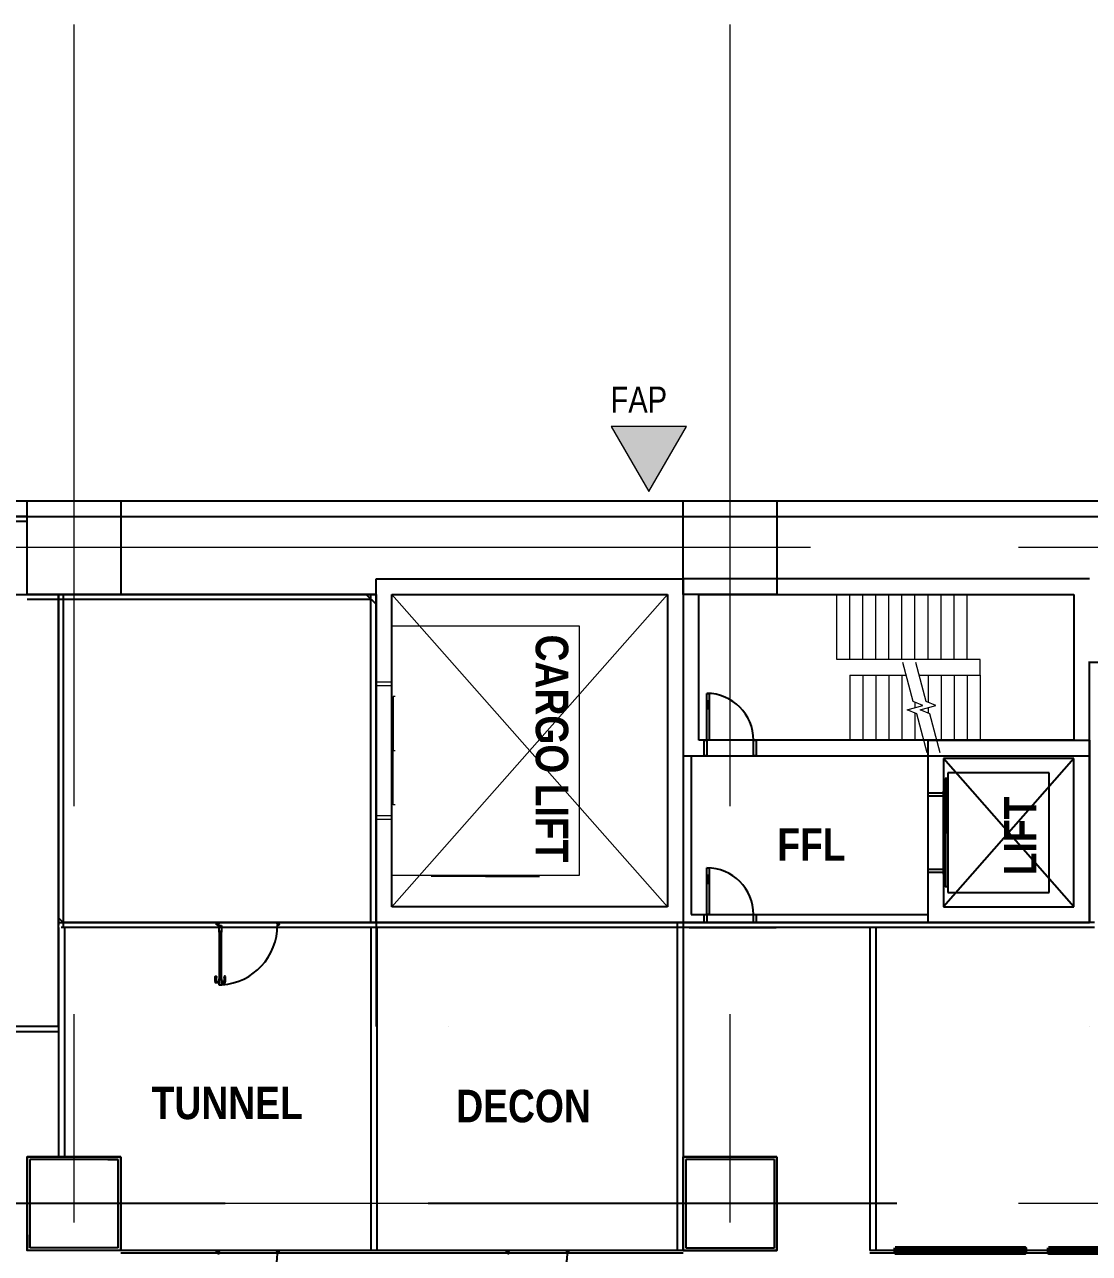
# Model space of a CAD drawing. Extents: x -15449 to 527173, y -170839 to 146543.
# Drawn here: x 249694 to 270144, y -70607 to -47005 of the extents above; entities that cross this region are included whole.
import ezdxf

# ---------------------------------------------------------------- set-up
doc = ezdxf.new("R2010")
doc.units = 0
doc.header["$LTSCALE"] = 8
for name, pattern in [('Dash', [1587.5, 793.75, -793.75]), ('IDA - Grid Line', [3500, 2000, -500, 500, -500]), ('IDA - Hidden 065', [537.5, 375, -162.5]), ('Overhead', [992.1875, 595.3125, -396.875])]:
    doc.linetypes.add(name, pattern=pattern)
doc.layers.get('0').update_dxf_attribs({"color": 1, "linetype": 'CONTINUOUS'})
for name, color, linetype in [('0-T100非抗岩棉库板H10000', 1, 'CONTINUOUS'), ('0-T50单抗岩棉库板H10000', 141, 'CONTINUOUS'), ('0-T50单抗铝蜂巢库板H3000', 161, 'CONTINUOUS'), ('0-T50单抗铝蜂巢库板H5000', 3, 'CONTINUOUS'), ('0-T50双抗铝蜂巢库板H5000', 2, 'CONTINUOUS'), ('000_CTCI_CSA', 7, 'CONTINUOUS'), ('1', 1, 'CONTINUOUS'), ('CTCI', 4, 'CONTINUOUS')]:
    doc.layers.add(name, color=color, linetype=linetype)
for name, color, linetype, lineweight in [('000-EQ LOAD MARKUP', 4, 'CONTINUOUS', 100), ('A-_--------_A', 7, 'CONTINUOUS', 9), ('A-_ANOTGRID_E', 7, 'CONTINUOUS', 9), ('A-_DOOR----_E', 7, 'CONTINUOUS', 9), ('A-_ROOMNAME_A', 7, 'CONTINUOUS', 9), ('A-_STRC----_E', 7, 'CONTINUOUS', 9), ('A-_WALL----_E', 7, 'CONTINUOUS', 9)]:
    doc.layers.add(name, color=color, linetype=linetype, lineweight=lineweight)
doc.styles.add('Arial', font='arial.ttf', dxfattribs={"width": 0.8, "height": 0.25})
doc.styles.add('Arial Narrow_B_1', font='ARIALNB.TTF', dxfattribs={"height": 625})

msp = doc.modelspace()

# ---------------------------------------------------------------- hatches: boundary and pattern name
at = {"layer": 'A-_--------_A', "lineweight": 5}
msp.add_hatch(color=252, dxfattribs=at).paths.add_polyline_path([(260962.1819, -54724.8189), (261683.8697, -55974.8189), (262405.5575, -54724.8189), (262271.4548, -54724.8189)])

# ---------------------------------------------------------------- linework, layer by layer
at = {"color": 252}
for p, q in [((256443.8697, -64249.8189), (256443.8697, -57649.8189)), ((256443.8697, -57649.8189), (262343.8697, -57649.8189)), ((262343.8697, -57649.8188), (262343.8697, -61049.8188)), ((270143.8697, -57649.8188), (262343.8697, -57649.8188)), ((262343.8697, -57649.8189), (262343.8697, -64249.8189)), ((256743.8697, -63949.8189), (256743.8697, -57949.8189)), ((256743.8697, -57949.8189), (262043.8697, -57949.8189)), ((262043.8697, -57949.8189), (262043.8697, -63949.8189)), ((262643.8697, -60749.8188), (262643.8697, -57949.8189)), ((262643.8697, -57949.8189), (269843.8697, -57949.8189)), ((269843.8697, -57949.8189), (269843.8697, -60749.8188)), ((262793.8697, -59849.8188), (262843.8697, -59849.8188)), ((262793.8697, -60749.8188), (262793.8697, -59849.8188)), ((262843.8697, -59849.8188), (262843.8697, -60749.8188)), ((262843.8697, -59999.8188), (262793.8697, -59999.8188)), ((262843.8697, -60024.8188), (262793.8697, -60024.8188)), ((262843.8697, -60124.8188), (262793.8697, -60124.8188)), ((262843.8697, -60149.8188), (262793.8697, -60149.8188)), ((262818.8697, -60024.8188), (262818.8697, -60124.8188)), ((269843.8697, -60749.8188), (262643.8697, -60749.8188)), ((262743.8697, -61049.8188), (262743.8697, -60749.8188)), ((262743.8697, -60749.8188), (262793.8697, -60749.8188)), ((262843.8697, -60749.8188), (262793.8697, -60749.8188)), ((262793.8697, -60749.8188), (262793.8697, -61049.8188)), ((263693.8697, -61049.8188), (263693.8697, -60749.8188)), ((263693.8697, -60749.8188), (263743.8697, -60749.8188)), ((263743.8697, -60749.8188), (263743.8697, -61049.8188)), ((267043.8697, -64249.8188), (267043.8697, -60749.8188)), ((267043.8697, -60749.8188), (270143.8697, -60749.8188)), ((267211.3379, -60749.8188), (268043.8697, -60749.8188)), ((270143.8697, -60749.8188), (270143.8697, -64249.8188)), ((262343.8697, -61049.8188), (270143.8697, -61049.8188)), ((262343.8697, -61049.8188), (262343.8697, -64249.8188)), ((262493.8697, -61049.8188), (262493.8697, -64099.8188)), ((262793.8697, -61049.8188), (262743.8697, -61049.8188)), ((263743.8697, -61049.8188), (263693.8697, -61049.8188)), ((267343.8697, -61099.8188), (267343.8697, -63949.8188)), ((269843.8697, -61099.8188), (267343.8697, -61099.8188)), ((269843.8697, -61099.8188), (267343.8697, -63949.8188)), ((269843.8697, -63949.8188), (267343.8697, -61099.8188)), ((269843.8697, -63949.8188), (269843.8697, -61099.8188)), ((267373.8697, -61484.8188), (267373.8697, -62524.8188)), ((267408.8697, -61484.8188), (267373.8697, -61484.8188)), ((267408.8697, -62524.8188), (267408.8697, -61484.8188)), ((267423.8697, -61374.8188), (267423.8697, -63674.8188)), ((269373.8697, -61374.8188), (267423.8697, -61374.8188)), ((269373.8697, -63674.8188), (269373.8697, -61374.8188)), ((267043.8697, -61824.8188), (267043.8697, -61759.8188)), ((267043.8697, -61759.8188), (267343.8697, -61759.8188)), ((267343.8697, -61824.8188), (267043.8697, -61824.8188)), ((267343.8697, -62524.8188), (267343.8697, -61729.8188)), ((267343.8697, -61729.8188), (267353.8697, -61729.8188)), ((267343.8697, -61759.8188), (267343.8697, -61824.8188)), ((267353.8697, -61729.8188), (267353.8697, -62524.8188)), ((267353.8697, -62524.8188), (267343.8697, -62524.8188)), ((267343.8697, -63319.8188), (267343.8697, -62524.8188)), ((267343.8697, -62524.8188), (267353.8697, -62524.8188)), ((267353.8697, -62524.8188), (267353.8697, -63319.8188)), ((267373.8697, -62524.8188), (267408.8697, -62524.8188)), ((267373.8697, -63564.8188), (267373.8697, -62524.8188)), ((267373.8697, -62524.8188), (267408.8697, -62524.8188)), ((267408.8697, -62524.8188), (267408.8697, -63564.8188)), ((262793.8697, -64099.8188), (262793.8697, -63199.8188)), ((262793.8697, -63199.8188), (262843.8697, -63199.8188)), ((262843.8697, -63199.8188), (262843.8697, -64099.8188)), ((267043.8697, -63289.8188), (267043.8697, -63224.8188)), ((267043.8697, -63224.8188), (267343.8697, -63224.8188)), ((267343.8697, -63224.8188), (267343.8697, -63289.8188)), ((262843.8697, -63349.8188), (262793.8697, -63349.8188)), ((262843.8697, -63374.8188), (262793.8697, -63374.8188)), ((262843.8697, -63474.8188), (262793.8697, -63474.8188)), ((262818.8697, -63374.8188), (262818.8697, -63474.8188)), ((267343.8697, -63289.8188), (267043.8697, -63289.8188)), ((267353.8697, -63319.8188), (267343.8697, -63319.8188)), ((262843.8697, -63499.8188), (262793.8697, -63499.8188)), ((267408.8697, -63564.8188), (267373.8697, -63564.8188)), ((267423.8697, -63674.8188), (269373.8697, -63674.8188)), ((262043.8697, -63949.8189), (256743.8697, -63949.8189)), ((267343.8697, -63949.8188), (269843.8697, -63949.8188)), ((262493.8697, -64099.8188), (267043.8697, -64099.8188)), ((262743.8697, -64099.8188), (262793.8697, -64099.8188)), ((262743.8697, -64249.8188), (262743.8697, -64099.8188)), ((262843.8697, -64099.8188), (262793.8697, -64099.8188)), ((262793.8697, -64099.8188), (262793.8697, -64249.8188)), ((263693.8697, -64099.8188), (263743.8697, -64099.8188)), ((263693.8697, -64249.8188), (263693.8697, -64099.8188)), ((263743.8697, -64099.8188), (263743.8697, -64249.8188)), ((253382.6245, -64298.2661), (253382.6245, -64248.2661)), ((253382.6245, -64291.0487), (253382.6245, -64255.4835)), ((253387.8419, -64250.2661), (253411.8785, -64250.2661)), ((253412.3636, -64296.2661), (253387.8419, -64296.2661)), ((253411.8785, -64250.2661), (253428.381, -64261.1061)), ((253422.068, -64269.0487), (253413.9288, -64269.0487)), ((253413.9288, -64269.0487), (253413.9288, -64294.7009)), ((253413.9288, -64302.5301), (253413.9288, -64277.3997)), ((253413.9288, -64277.3997), (253416.5375, -64277.3997)), ((253416.5375, -64302.5301), (253413.9288, -64302.5301)), ((253416.5375, -64277.3997), (253416.5375, -64302.5301)), ((253428.3288, -64266.0226), (253420.3984, -64266.0226)), ((253420.3984, -64266.0226), (253420.3984, -64268.0052)), ((253420.3984, -64268.0052), (253422.068, -64268.0052)), ((253424.2195, -64312.8208), (253424.2195, -64310.2121)), ((253424.2195, -64310.2121), (253471.176, -64310.2121)), ((253471.176, -64312.8208), (253424.2195, -64312.8208)), ((253426.6593, -64268.0052), (253428.3288, -64268.0052)), ((253429.0593, -64269.0487), (253426.6593, -64269.0487)), ((253428.3288, -64268.0052), (253428.3288, -64266.0226)), ((253429.581, -64263.5705), (253429.581, -64268.527)), ((253432.5673, -64423.9078), (253432.5673, -64307.6034)), ((253432.5673, -64307.6034), (253474.3065, -64307.6034)), ((253474.3065, -64423.9078), (253432.5673, -64423.9078)), ((253433.1934, -64436.0121), (253433.1934, -64423.1773)), ((253433.5065, -64422.8643), (253473.3673, -64422.8643)), ((253434.2369, -64424.4295), (253434.2369, -64426.0991)), ((253434.2369, -64427.7686), (253434.2369, -64435.1773)), ((253453.1238, -64424.1165), (253434.5499, -64424.1165)), ((253434.5499, -64426.4121), (253439.1412, -64426.4121)), ((253439.1412, -64427.4556), (253434.5499, -64427.4556)), ((253435.2804, -64427.4556), (253434.6543, -64427.4556)), ((253434.6543, -64427.4556), (253434.6543, -65342.7947)), ((253435.2804, -65342.7947), (253435.2804, -64427.4556)), ((253439.4543, -64426.7251), (253439.4543, -64427.1425)), ((253453.4369, -64423.8034), (253453.1238, -64424.1165)), ((253453.7499, -64424.1165), (253453.4369, -64423.8034)), ((253472.3238, -64424.1165), (253453.7499, -64424.1165)), ((253467.4195, -64427.1425), (253467.4195, -64426.7251)), ((253467.7325, -64426.4121), (253472.3238, -64426.4121)), ((253472.3238, -64427.4556), (253467.7325, -64427.4556)), ((253471.176, -64310.2121), (253471.176, -64312.8208)), ((253472.2195, -64427.4556), (253471.5934, -64427.4556)), ((253471.5934, -64427.4556), (253471.5934, -65342.7947)), ((253472.2195, -65342.7947), (253472.2195, -64427.4556)), ((253472.6369, -64426.0991), (253472.6369, -64424.4295)), ((253472.6369, -64435.1773), (253472.6369, -64427.7686)), ((253473.6804, -64423.1773), (253473.6804, -64436.0121)), ((253474.3065, -64307.6034), (253474.3065, -64423.9078)), ((254535.668, -64263.5705), (254535.668, -64268.527)), ((254536.1897, -64269.0487), (254538.5897, -64269.0487)), ((254553.3704, -64250.2661), (254536.868, -64261.1061)), ((254536.9201, -64266.0226), (254544.8506, -64266.0226)), ((254536.9201, -64268.0052), (254536.9201, -64266.0226)), ((254538.5897, -64268.0052), (254536.9201, -64268.0052)), ((254544.8506, -64268.0052), (254543.181, -64268.0052)), ((254543.181, -64269.0487), (254551.3201, -64269.0487)), ((254544.8506, -64266.0226), (254544.8506, -64268.0052)), ((254551.3201, -64269.0487), (254551.3201, -64294.7009)), ((254552.8853, -64296.2661), (254577.4071, -64296.2661)), ((254577.4071, -64250.2661), (254553.3704, -64250.2661)), ((254582.6245, -64291.0487), (254582.6245, -64255.4835)), ((262343.8697, -64249.8189), (256443.8697, -64249.8189)), ((262343.8697, -64249.8188), (267043.8697, -64249.8188)), ((262793.8697, -64249.8188), (262743.8697, -64249.8188)), ((263743.8697, -64249.8188), (263693.8697, -64249.8188)), ((270143.8697, -64249.8188), (267043.8697, -64249.8188)), ((253434.0881, -64437.3441), (253433.2533, -64436.1962)), ((253434.4456, -64435.386), (253434.4456, -64435.386)), ((253434.6543, -64435.5947), (253434.6543, -64437.1599)), ((253472.2195, -64437.1599), (253472.2195, -64435.5947)), ((253473.6205, -64436.1962), (253472.7857, -64437.3441)), ((253432.5673, -65451.7338), (253432.5673, -65346.3425)), ((253432.5673, -65346.3425), (253474.3065, -65346.3425)), ((253433.1934, -65347.073), (253433.1934, -65334.2382)), ((253433.2533, -65334.0541), (253434.0881, -65332.9062)), ((253473.3673, -65347.386), (253433.5065, -65347.386)), ((253434.2369, -65335.073), (253434.2369, -65342.4817)), ((253434.2369, -65344.1512), (253434.2369, -65345.8208)), ((253434.5499, -65342.7947), (253439.1412, -65342.7947)), ((253439.1412, -65343.8382), (253434.5499, -65343.8382)), ((253434.5499, -65346.1338), (253453.1238, -65346.1338)), ((253434.6543, -65333.0904), (253434.6543, -65334.6556)), ((253434.6543, -65342.7947), (253435.2804, -65342.7947)), ((253439.4543, -65343.1078), (253439.4543, -65343.5251)), ((253453.1238, -65346.1338), (253453.4369, -65346.4469)), ((253453.4369, -65346.4469), (253453.7499, -65346.1338)), ((253453.7499, -65346.1338), (253472.3238, -65346.1338)), ((253467.4195, -65343.5251), (253467.4195, -65343.1078)), ((253467.7325, -65342.7947), (253472.3238, -65342.7947)), ((253472.3238, -65343.8382), (253467.7325, -65343.8382)), ((253471.5934, -65342.7947), (253472.2195, -65342.7947)), ((253472.2195, -65334.6556), (253472.2195, -65333.0904)), ((253472.6369, -65342.4817), (253472.6369, -65335.073)), ((253472.6369, -65345.8208), (253472.6369, -65344.1512)), ((253472.7857, -65332.9062), (253473.6205, -65334.0541)), ((253473.6804, -65334.2382), (253473.6804, -65347.073)), ((253474.3065, -65346.3425), (253474.3065, -65451.7338)), ((253474.3065, -65372.3221), (253474.3065, -65424.2044)), ((253482.777, -65372.3221), (253474.3065, -65372.3221)), ((253482.777, -65424.2044), (253482.777, -65372.3221)), ((253474.3065, -65451.7338), (253432.5673, -65451.7338)), ((253474.3065, -65424.2044), (253482.777, -65424.2044)), ((253524.6668, -65386.6162), (253482.777, -65386.6162)), ((253482.777, -65409.9103), (253525.13, -65409.9103)), ((253525.13, -65409.9103), (253539.8215, -65409.2778)), ((253382.6245, -70598.2661), (253382.6245, -70548.2661)), ((253382.6245, -70591.0487), (253382.6245, -70555.4835)), ((253387.8419, -70550.2661), (253411.8785, -70550.2661)), ((253411.8785, -70550.2661), (253428.381, -70561.1061)), ((253422.068, -70569.0487), (253413.9288, -70569.0487)), ((253413.9288, -70569.0487), (253413.9288, -70594.7009)), ((253428.3288, -70566.0227), (253420.3984, -70566.0227)), ((253420.3984, -70566.0227), (253420.3984, -70568.0053)), ((253420.3984, -70568.0053), (253422.068, -70568.0053)), ((253426.6593, -70568.0053), (253428.3288, -70568.0053)), ((253429.0593, -70569.0487), (253426.6593, -70569.0487)), ((253428.3288, -70568.0053), (253428.3288, -70566.0227)), ((253429.581, -70563.5705), (253429.581, -70568.527)), ((254535.668, -70563.5705), (254535.668, -70568.527)), ((254536.1897, -70569.0487), (254538.5897, -70569.0487)), ((254553.3704, -70550.2661), (254536.868, -70561.1061)), ((254536.9201, -70566.0227), (254544.8506, -70566.0227)), ((254536.9201, -70568.0053), (254536.9201, -70566.0227)), ((254538.5897, -70568.0053), (254536.9201, -70568.0053)), ((254544.8506, -70568.0053), (254543.181, -70568.0053)), ((254543.181, -70569.0487), (254551.3201, -70569.0487)), ((254544.8506, -70566.0227), (254544.8506, -70568.0053)), ((254551.3201, -70569.0487), (254551.3201, -70594.7009)), ((254577.4071, -70550.2661), (254553.3704, -70550.2661)), ((254582.6245, -70591.0487), (254582.6245, -70555.4835)), ((258948.7475, -70599.7922), (258948.7475, -70549.7922)), ((258948.7475, -70592.5748), (258948.7475, -70557.0096)), ((258953.9649, -70551.7922), (258978.0015, -70551.7922)), ((258978.0015, -70551.7922), (258994.504, -70562.6322)), ((258994.4518, -70567.5487), (258986.5214, -70567.5487)), ((258986.5214, -70567.5487), (258986.5214, -70569.5313)), ((258986.5214, -70569.5313), (258988.191, -70569.5313)), ((258992.7823, -70569.5313), (258994.4518, -70569.5313)), ((258994.4518, -70569.5313), (258994.4518, -70567.5487)), ((258995.704, -70565.0965), (258995.704, -70570.0531)), ((260101.791, -70565.0965), (260101.791, -70570.0531)), ((260119.4934, -70551.7922), (260102.991, -70562.6322)), ((260103.0431, -70567.5487), (260110.9736, -70567.5487)), ((260103.0431, -70569.5313), (260103.0431, -70567.5487)), ((260104.7127, -70569.5313), (260103.0431, -70569.5313)), ((260110.9736, -70569.5313), (260109.304, -70569.5313)), ((260110.9736, -70567.5487), (260110.9736, -70569.5313)), ((260143.5301, -70551.7922), (260119.4934, -70551.7922)), ((260148.7475, -70592.5748), (260148.7475, -70557.0096)), ((253412.3636, -70596.2661), (253387.8419, -70596.2661)), ((253413.9288, -70602.5301), (253413.9288, -70577.3997)), ((253413.9288, -70577.3997), (253416.5375, -70577.3997)), ((253416.5375, -70602.5301), (253413.9288, -70602.5301)), ((253416.5375, -70577.3997), (253416.5375, -70602.5301)), ((254552.8853, -70596.2661), (254577.4071, -70596.2661)), ((258978.4866, -70597.7922), (258953.9649, -70597.7922)), ((258988.191, -70570.5748), (258980.0518, -70570.5748)), ((258980.0518, -70570.5748), (258980.0518, -70596.227)), ((258980.0518, -70604.0562), (258980.0518, -70578.9258)), ((258980.0518, -70578.9258), (258982.6605, -70578.9258)), ((258982.6605, -70604.0562), (258980.0518, -70604.0562)), ((258982.6605, -70578.9258), (258982.6605, -70604.0562)), ((258995.1823, -70570.5748), (258992.7823, -70570.5748)), ((260102.3127, -70570.5748), (260104.7127, -70570.5748)), ((260109.304, -70570.5748), (260117.4431, -70570.5748)), ((260117.4431, -70570.5748), (260117.4431, -70596.227)), ((260119.0083, -70597.7922), (260143.5301, -70597.7922))]:
    msp.add_line(p, q, dxfattribs=at)
at = {"color": 252, "linetype": 'IDA - Hidden 065', "ltscale": 3}
msp.add_line((305143.8697, -69649.8189), (244943.8697, -69649.8189), dxfattribs=at)
at = {"color": 252}
for points in [[(251543.8697, -56149.8189), (251543.8697, -57949.8189), (249743.8697, -57949.8189), (249743.8697, -56149.8189)], [(264143.8697, -56149.8189), (264143.8697, -57949.8189), (262343.8697, -57949.8189), (262343.8697, -56149.8189)], [(253432.5673, -65372.3221), (253432.5673, -65424.2044), (253424.0967, -65424.2044), (253424.0967, -65372.3221)], [(251543.8697, -68749.8189), (251543.8697, -70549.8189), (249743.8697, -70549.8189), (249743.8697, -68749.8189)], [(264143.8697, -68749.8189), (264143.8697, -70549.8189), (262343.8697, -70549.8189), (262343.8697, -68749.8189)]]:
    msp.add_lwpolyline(points, close=True, dxfattribs=at)
for points in [[(254582.6245, -64298.2661), (254582.6245, -64248.2661)], [(254582.6245, -70598.2661), (254582.6245, -70548.2661)], [(260148.7475, -70599.7922), (260148.7475, -70549.7922)]]:
    msp.add_lwpolyline(points, dxfattribs=at)
msp.add_lwpolyline([(253424.0967, -65409.9103), (253381.7438, -65409.9103), (253367.0523, -65409.2778, -0.3274951513), (253358.7018, -65402.0342, -0.0898474918), (253356.3287, -65288.3859, -1.1448812629), (253376.7964, -65293.0124, 0.1370794299), (253376.7178, -65381.0952, 0.3493567738), (253382.207, -65386.6162), (253424.0967, -65386.6162)], format="xyb", dxfattribs=at)
for centre, radius, start, end in [((262793.8697, -60749.8188), 900, 0, 90), ((262793.8697, -60749.8188), 900, 0, 90), ((262793.8697, -64099.8188), 900, 0, 90), ((262793.8697, -64099.8188), 900, 0, 90), ((253433.5065, -64423.1773), 0.313, 90.00001023, 180.00001023), ((253434.5499, -64424.4295), 0.313, 90.00001023, 180.00001023), ((253434.5499, -64426.0991), 0.313, 179.99998977, 269.99998977), ((253434.5499, -64427.7686), 0.313, 90.00001023, 180.00001023), ((253439.1412, -64426.7251), 0.313, 359.99998977, 89.99998977), ((253439.1412, -64427.1425), 0.313, 270.00001023, 0.00001023), ((253467.7325, -64426.7251), 0.313, 90.00001023, 180.00001023), ((253467.7325, -64427.1425), 0.313, 179.99998977, 269.99998977), ((253472.3238, -64424.4295), 0.313, 359.99998977, 89.99998977), ((253472.3238, -64426.0991), 0.313, 270.00001023, 0.00001023), ((253472.3238, -64427.7686), 0.313, 359.99998977, 89.99998977), ((253473.3673, -64423.1773), 0.313, 359.99998977, 89.99998977), ((253398.4938, -64300.1686), 1152.8301, 274.18650818, 0.14693973), ((253433.5065, -64436.0121), 0.313, 180.00000522, 216.0273786), ((253434.3412, -64437.1599), 0.313, 216.02736508, 359.99999169), ((253434.4456, -64435.1773), 0.2087, 180.00002045, 270.00002045), ((253434.4456, -64435.5947), 0.2087, 359.99997443, 89.99997443), ((253472.4282, -64435.5947), 0.2087, 90.00002557, 180.00002557), ((253472.5325, -64437.1599), 0.313, 180.00000831, 323.97263492), ((253472.4282, -64435.1773), 0.2087, 269.99997955, 359.99997955), ((253473.3673, -64436.0121), 0.313, 323.97261092, 359.9999843), ((253433.5065, -65334.2382), 0.313, 143.97262084, 179.99999488), ((253433.5065, -65347.073), 0.313, 179.99998975, 269.99998975), ((253434.3412, -65333.0904), 0.313, 0.00000854, 143.9726354), ((253434.4456, -65335.073), 0.2087, 89.99998463, 179.99998463), ((253434.5499, -65342.4817), 0.313, 180.00001708, 270.00001708), ((253434.5499, -65344.1512), 0.313, 90.00001025, 180.00001025), ((253434.5499, -65345.8208), 0.313, 179.99998975, 269.99998975), ((253434.4456, -65334.6556), 0.2087, 270.00002561, 0.00002561), ((253439.1412, -65343.1078), 0.313, 359.99998975, 89.99998975), ((253439.1412, -65343.5251), 0.313, 269.99998292, 359.99998292), ((253467.7325, -65343.1078), 0.313, 90.00001366, 180.00001366), ((253467.7325, -65343.5251), 0.313, 180.00001366, 270.00001366), ((253472.5325, -65333.0904), 0.313, 36.02736435, 179.99998975), ((253472.4282, -65334.6556), 0.2087, 179.99997951, 269.99997951), ((253472.3238, -65342.4817), 0.313, 269.99998292, 359.99998292), ((253472.3238, -65344.1512), 0.313, 359.99998975, 89.99998975), ((253472.3238, -65345.8208), 0.313, 270.00001025, 0.00001025), ((253472.4282, -65335.073), 0.2087, 0.00001537, 90.00001537), ((253473.3673, -65347.073), 0.313, 270.00001025, 0.00001025), ((253473.3673, -65334.2382), 0.313, 0.00000512, 36.02737916), ((253398.4938, -70600.1687), 1152.8301, 274.18650818, 0.14693973), ((258964.6168, -70601.6947), 1152.8301, 274.18650818, 0.14693973)]:
    msp.add_arc(centre, radius, start, end, dxfattribs=at)
at = {"color": 252, "extrusion": (9.86076e-32, 1.3636e-31, -1)}
for centre, major_axis, ratio, start_param, end_param in [((253387.8419, -64255.4835), (-3.6893, 3.6893), 1, 5.4977871438, 7.0685834706), ((253387.8419, -64291.0487), (3.6893, 3.6893), 1, 2.3561944902, 3.9269908162), ((253412.3636, -64294.7009), (1.1068, 1.1068), 1, 7.0685834706, 8.6393797974), ((253422.068, -64268.527), (-0.3689, 0.3689), 0.9999999999, 0.7853981634, 3.926990817), ((253426.6593, -64268.527), (-0.3689, 0.3689), 0.9999999999, 3.926990817, 7.0685834706), ((253426.4506, -64263.5705), (2.2136, 2.2136), 1, 6.1622825429, 7.0685834715), ((253429.0593, -64268.527), (0.3689, 0.3689), 1, 7.0685834706, 8.6393797971), ((254538.7984, -64263.5705), (-2.2136, 2.2136), 1, -0.7853981643, 0.1209027643), ((254536.1897, -64268.527), (-0.3689, 0.3689), 1, -2.3561944899, -0.7853981634), ((254538.5897, -64268.527), (0.3689, 0.3689), 0.9999999999, -0.7853981634, 2.3561944901), ((254543.181, -64268.527), (0.3689, 0.3689), 0.9999999999, 2.3561944901, 5.4977871437), ((254552.8853, -64294.7009), (-1.1068, 1.1068), 1, -2.3561944902, -0.7853981634), ((254577.4071, -64255.4835), (3.6893, 3.6893), 1, -0.7853981634, 0.7853981634), ((254577.4071, -64291.0487), (-3.6893, 3.6893), 1, 2.356194491, 3.926990817), ((253387.8419, -70555.4835), (-3.6893, 3.6893), 1, 5.4977871438, 7.0685834706), ((253422.068, -70568.527), (-0.3689, 0.3689), 0.9999999999, 0.7853981634, 3.926990817), ((253426.6593, -70568.527), (-0.3689, 0.3689), 0.9999999999, 3.926990817, 7.0685834706), ((253426.4506, -70563.5705), (2.2136, 2.2136), 1, 6.1622825429, 7.0685834715), ((253429.0593, -70568.527), (0.3689, 0.3689), 1, 7.0685834706, 8.6393797971), ((254538.7984, -70563.5705), (-2.2136, 2.2136), 1, -0.7853981643, 0.1209027643), ((254536.1897, -70568.527), (-0.3689, 0.3689), 1, -2.3561944899, -0.7853981634), ((254538.5897, -70568.527), (0.3689, 0.3689), 0.9999999999, -0.7853981634, 2.3561944901), ((254543.181, -70568.527), (0.3689, 0.3689), 0.9999999999, 2.3561944901, 5.4977871437), ((254577.4071, -70555.4835), (3.6893, 3.6893), 1, -0.7853981634, 0.7853981634), ((258953.9649, -70557.0096), (-3.6893, 3.6893), 1, 5.4977871438, 7.0685834706), ((258988.191, -70570.0531), (-0.3689, 0.3689), 0.9999999999, 0.7853981634, 3.926990817), ((258992.7823, -70570.0531), (-0.3689, 0.3689), 0.9999999999, 3.926990817, 7.0685834706), ((258992.5736, -70565.0965), (2.2136, 2.2136), 1, 6.1622825429, 7.0685834715), ((260104.9214, -70565.0965), (-2.2136, 2.2136), 1, -0.7853981643, 0.1209027643), ((260104.7127, -70570.0531), (0.3689, 0.3689), 0.9999999999, -0.7853981634, 2.3561944901), ((260109.304, -70570.0531), (0.3689, 0.3689), 0.9999999999, 2.3561944901, 5.4977871437), ((260143.5301, -70557.0096), (3.6893, 3.6893), 1, -0.7853981634, 0.7853981634), ((253387.8419, -70591.0487), (3.6893, 3.6893), 1, 2.3561944902, 3.9269908162), ((253412.3636, -70594.7009), (1.1068, 1.1068), 1, 7.0685834706, 8.6393797974), ((254552.8853, -70594.7009), (-1.1068, 1.1068), 1, -2.3561944902, -0.7853981634), ((254577.4071, -70591.0487), (-3.6893, 3.6893), 1, 2.356194491, 3.926990817), ((258953.9649, -70592.5748), (3.6893, 3.6893), 1, 2.3561944902, 3.9269908162), ((258978.4866, -70596.227), (1.1068, 1.1068), 1, 7.0685834706, 8.6393797974), ((258995.1823, -70570.0531), (0.3689, 0.3689), 1, 7.0685834706, 8.6393797971), ((260102.3127, -70570.0531), (-0.3689, 0.3689), 1, -2.3561944899, -0.7853981634), ((260119.0083, -70596.227), (-1.1068, 1.1068), 1, -2.3561944902, -0.7853981634), ((260143.5301, -70592.5748), (-3.6893, 3.6893), 1, 2.356194491, 3.926990817)]:
    msp.add_ellipse(centre, major_axis=major_axis, ratio=ratio, start_param=start_param, end_param=end_param, dxfattribs=at)
at = {"color": 252}
for centre, major_axis, ratio, start_param, end_param in [((253418.6245, -64308.1251), (-5.165, -5.165), 1, 5.4977871438, 11.780972451), ((253539.9973, -65289.3103), (7.487, 7.487), 1, 5.5852004124, 8.9965730651), ((253372.4935, -65337.1945), (163.6604, 0.0847), 0.9999999999, -0.2720854875, 0.2728360039), ((253235.6859, -65338.6603), (-318.8476, 0.1612), 0.9999999999, 2.9420067164, 3.3004342739), ((253523.9427, -65380.407), (4.4203, 4.4203), 1, 4.0430748642, 5.387481562), ((253539.0602, -65399.9652), (-6.607, 6.607), 1, 2.4377581493, 3.7037062303), ((253418.6245, -70608.1252), (-5.165, -5.165), 1, 5.4977871438, 11.780972451), ((258984.7475, -70609.6512), (-5.165, -5.165), 1, 5.4977871438, 11.780972451)]:
    msp.add_ellipse(centre, major_axis=major_axis, ratio=ratio, start_param=start_param, end_param=end_param, dxfattribs=at)
at = {"layer": '0-T100非抗岩棉库板H10000', "lineweight": -3}
for p, q in [((249743.8697, -56449.8189), (238943.8697, -56449.8189)), ((249743.8697, -56549.8189), (238943.8697, -56549.8189)), ((249743.8697, -57949.8189), (249743.8697, -56449.8189)), ((256343.8697, -57949.8189), (249743.8697, -57949.8189)), ((256343.8697, -58049.8189), (249743.8697, -58049.8189)), ((250343.8697, -64349.8189), (250343.8697, -57949.8189)), ((250443.8697, -64349.8189), (250443.8697, -57949.8189)), ((256343.8697, -64249.8188), (256343.8697, -57949.8189)), ((256443.8697, -64249.8188), (256443.8697, -57949.8189)), ((270143.8697, -64249.8188), (270143.8697, -59240.4071)), ((270243.8697, -64249.8188), (250393.8697, -64249.8189)), ((270243.8697, -64349.8188), (250393.8697, -64349.8189)), ((250343.8697, -66249.8189), (237543.8697, -66249.8189)), ((250343.8697, -66349.8189), (237543.8697, -66349.8189))]:
    msp.add_line(p, q, dxfattribs=at)
at = {"layer": '0-T50单抗岩棉库板H10000', "lineweight": -3}
for p, q in [((250343.8697, -64349.8189), (250342.9053, -68749.8189)), ((250458.5787, -64349.8441), (250457.6143, -68749.844)), ((256343.8697, -64349.8189), (256343.8697, -70549.8189)), ((256458.5787, -64349.8189), (256458.5787, -70549.8189)), ((262229.1607, -64249.8201), (262229.2281, -70549.8189)), ((262343.8697, -64249.8188), (262343.9372, -70549.8176)), ((265926.9518, -64349.8189), (265926.3359, -70550.0736)), ((266041.6608, -64349.8303), (266041.0449, -70550.085))]:
    msp.add_line(p, q, dxfattribs=at)
at = {"layer": '0-T50单抗铝蜂巢库板H3000'}
msp.add_line((251293.8697, -68799.8189), (251493.8697, -68799.8189), dxfattribs=at)
at = {"layer": '0-T50单抗铝蜂巢库板H5000'}
for p, q in [((249743.8697, -68749.8189), (249743.8697, -70549.8189)), ((251543.8697, -68749.8189), (249743.8697, -68749.8189)), ((251493.8697, -68799.8189), (249793.8697, -68799.8189)), ((249793.8697, -68799.8189), (249793.8697, -70499.8189)), ((251493.8697, -70499.8189), (251493.8697, -68799.8189)), ((251543.8697, -70549.8189), (251543.8697, -68749.8189)), ((249743.8697, -70549.8189), (249743.8697, -70249.8189)), ((249793.8697, -70499.8189), (249793.8697, -70249.8189)), ((251543.8697, -70249.8189), (251543.8697, -70549.8189)), ((251543.8697, -70549.8189), (249743.8697, -70549.8189)), ((251493.8697, -70499.8189), (249793.8697, -70499.8189))]:
    msp.add_line(p, q, dxfattribs=at)
at = {"layer": '0-T50单抗铝蜂巢库板H5000', "lineweight": -3}
for p, q in [((264143.8697, -68749.8189), (262343.8697, -68749.8189)), ((262343.8697, -68749.8189), (262343.8697, -70549.8189)), ((264093.8697, -68799.8189), (262393.8697, -68799.8189)), ((262393.8697, -68799.8189), (262393.8697, -70499.8189)), ((264093.8697, -70499.8189), (264093.8697, -68799.8189)), ((264143.8697, -70549.8189), (264143.8697, -68749.8189)), ((262343.8697, -70549.8189), (264143.8697, -70549.8189)), ((262393.8697, -70499.8189), (264093.8697, -70499.8189))]:
    msp.add_line(p, q, dxfattribs=at)
at = {"layer": '0-T50双抗铝蜂巢库板H5000', "lineweight": -3}
for p, q in [((262343.8697, -70549.8189), (251543.8697, -70549.8189)), ((305210.7377, -70555.6878), (265926.3359, -70549.9959)), ((262343.8697, -70599.8189), (251543.8697, -70599.8189)), ((305210.7305, -70605.6878), (265926.3287, -70599.9959))]:
    msp.add_line(p, q, dxfattribs=at)
at = {"layer": '000-EQ LOAD MARKUP', "color": 6, "lineweight": 50, "ltscale": 100}
for points in [[(266415.0899, -70499.9959), (268915.0899, -70499.9959), (268915.0899, -70599.9959), (266415.0899, -70599.9959)], [(269357.0449, -70499.9069), (271857.0449, -70499.9069), (271857.0449, -70599.9069), (269357.0449, -70599.9069)]]:
    msp.add_lwpolyline(points, close=True, dxfattribs=at)
at = {"layer": '000_CTCI_CSA', "color": 252, "linetype": 'Continuous'}
for p, q in [((256256.614, -57949.8189), (256443.8697, -58137.0746)), ((250343.8697, -64160.4204), (250433.2683, -64249.8189))]:
    msp.add_line(p, q, dxfattribs=at)
at = {"layer": '000_CTCI_CSA', "color": 252}
for p, q in [((250343.8697, -64249.8189), (256443.8697, -64249.8189)), ((250343.8697, -66249.8189), (250343.8697, -64249.8189)), ((256443.8697, -64249.8189), (256443.8697, -66249.8189))]:
    msp.add_line(p, q, dxfattribs=at)
for points in [[(313343.8697, -56149.8189), (313343.8697, -133549.8189), (237143.8697, -133549.8189), (237143.8697, -56149.8189)], [(313043.8697, -56449.8189), (313043.8697, -133249.8189), (237443.8697, -133249.8189), (237443.8697, -56449.8189)]]:
    msp.add_lwpolyline(points, close=True, dxfattribs=at)
at = {"layer": '1'}
for p, q in [((262458.5787, -64349.8189), (264127, -64349.8189)), ((270143.8697, -66249.8189), (270143.8697, -66249.8189))]:
    msp.add_line(p, q, dxfattribs=at)
at = {"layer": 'A-_--------_A', "color": 252}
for p, q in [((262405.5575, -54724.8189), (260962.1819, -54724.8189)), ((260962.1819, -54724.8189), (261683.8697, -55974.8189)), ((262405.5575, -54724.8189), (260962.1819, -54724.8189)), ((260962.1819, -54724.8189), (261683.8697, -55974.8189)), ((261683.8697, -55974.8189), (262405.5575, -54724.8189)), ((261683.8697, -55974.8189), (262405.5575, -54724.8189))]:
    msp.add_line(p, q, dxfattribs=at)
at = {"layer": 'A-_ANOTGRID_E', "color": 8, "linetype": 'IDA - Grid Line', "true_color": 0x808080}
for p, q in [((250643.8697, -146013.8599), (250643.8697, -47004.7177)), ((263243.8697, -146013.8599), (263243.8697, -47004.7177)), ((320784.4764, -57049.8189), (233274.5842, -57049.8189)), ((320784.4764, -69649.8189), (233274.5842, -69649.8189))]:
    msp.add_line(p, q, dxfattribs=at)
at = {"layer": 'A-_DOOR----_E', "color": 252}
for p, q in [((256743.8697, -57949.8189), (262043.8697, -57949.8189)), ((256743.8697, -63949.8189), (256743.8697, -57949.8189)), ((262043.8697, -57949.8189), (256743.8697, -63949.8189)), ((256743.8697, -57949.8189), (262043.8697, -63949.8189)), ((262043.8697, -57949.8189), (262043.8697, -63949.8189)), ((256743.8697, -58549.8189), (260343.8697, -58549.8189)), ((256743.8697, -63349.8189), (256743.8697, -58549.8189)), ((260343.8697, -58549.8189), (260343.8697, -63349.8189)), ((256743.8697, -59634.8189), (256443.8697, -59634.8189)), ((256443.8697, -59634.8189), (256443.8697, -59699.8189)), ((256443.8697, -59699.8189), (256743.8697, -59699.8189)), ((256743.8697, -59604.8189), (256743.8697, -60949.8189)), ((256753.8697, -59604.8189), (256743.8697, -59604.8189)), ((256743.8697, -59699.8189), (256743.8697, -59634.8189)), ((256753.8697, -60949.8189), (256753.8697, -59604.8189)), ((256773.8697, -59909.8189), (256773.8697, -60949.8189)), ((256808.8697, -59909.8189), (256773.8697, -59909.8189)), ((256743.8697, -60949.8189), (256743.8697, -62294.8189)), ((256753.8697, -60949.8189), (256743.8697, -60949.8189)), ((256743.8697, -60949.8189), (256753.8697, -60949.8189)), ((256753.8697, -62294.8189), (256753.8697, -60949.8189)), ((256773.8697, -61989.8189), (256773.8697, -60949.8189)), ((256773.8697, -60949.8189), (256808.8697, -60949.8189)), ((256773.8697, -60949.8189), (256808.8697, -60949.8189)), ((256808.8697, -61989.8189), (256773.8697, -61989.8189)), ((256743.8697, -62199.8189), (256443.8697, -62199.8189)), ((256443.8697, -62199.8189), (256443.8697, -62264.8189)), ((256443.8697, -62264.8189), (256743.8697, -62264.8189)), ((256743.8697, -62264.8189), (256743.8697, -62199.8189)), ((256743.8697, -62294.8189), (256753.8697, -62294.8189)), ((260343.8697, -63349.8189), (256743.8697, -63349.8189)), ((258543.8697, -63364.8189), (257503.8697, -63364.8189)), ((258543.8697, -63364.8189), (259583.8697, -63364.8189)), ((262043.8697, -63949.8189), (256743.8697, -63949.8189))]:
    msp.add_line(p, q, dxfattribs=at)
at = {"layer": 'A-_STRC----_E', "color": 252, "linetype": 'Overhead'}
for p, q in [((265293.8697, -59199.8189), (265293.8697, -57949.8189)), ((267793.8697, -57949.8189), (265293.8697, -57949.8189)), ((265543.8697, -59199.8189), (265543.8697, -57949.8189)), ((265793.8697, -59199.8189), (265793.8697, -57949.8189)), ((266043.8697, -59199.8189), (266043.8697, -57949.8189)), ((266293.8697, -59199.8189), (266293.8697, -57949.8189)), ((266543.8697, -59199.8189), (266543.8697, -57949.8189)), ((266793.8697, -59199.8189), (266793.8697, -57949.8189)), ((267043.8697, -59199.8189), (267043.8697, -57949.8189)), ((267293.8697, -59199.8189), (267293.8697, -57949.8189)), ((267543.8697, -59199.8189), (267543.8697, -57949.8189)), ((267793.8697, -59199.8189), (267793.8697, -57949.8189)), ((267793.8697, -59199.8189), (265293.8697, -59199.8189)), ((268043.8697, -59199.8189), (267793.8697, -59199.8189)), ((268043.8697, -59499.8188), (268043.8697, -59199.8189)), ((267011.5173, -60004.0781), (266811.6967, -59258.3373)), ((266876.4015, -59499.8188), (268043.8697, -59499.8188)), ((267043.8697, -59499.8188), (267043.8697, -60018.2527)), ((267293.8697, -59499.8188), (267293.8697, -60749.8188)), ((267543.8697, -59499.8188), (267543.8697, -60749.8188)), ((267793.8697, -59499.8188), (267793.8697, -60749.8188)), ((268043.8697, -59499.8188), (268043.8697, -60749.8188)), ((266892.9438, -60165.2593), (267194.7956, -60084.3783)), ((267076.2221, -60245.5595), (266892.9438, -60165.2593)), ((267194.7956, -60084.3783), (267011.5173, -60004.0781)), ((267043.8697, -60124.8188), (267043.8697, -60231.3849)), ((267276.0427, -60991.3003), (267076.2221, -60245.5595))]:
    msp.add_line(p, q, dxfattribs=at)
at = {"layer": 'A-_STRC----_E', "color": 252}
for p, q in [((266761.5173, -60004.0781), (266561.6967, -59258.3373)), ((265543.8697, -59499.8188), (265543.8697, -60749.8188)), ((265543.8697, -59499.8188), (265793.8697, -59499.8188)), ((265793.8697, -59499.8188), (266043.8697, -59499.8188)), ((265793.8697, -59499.8188), (265793.8697, -60749.8188)), ((266043.8697, -59499.8188), (266293.8697, -59499.8188)), ((266043.8697, -59499.8188), (266043.8697, -60749.8188)), ((266293.8697, -59499.8188), (266543.8697, -59499.8188)), ((266293.8697, -59499.8188), (266293.8697, -60749.8188)), ((266543.8697, -59499.8188), (266626.4015, -59499.8188)), ((266543.8697, -59499.8188), (266543.8697, -60749.8188)), ((266642.9438, -60165.2593), (266944.7956, -60084.3783)), ((266826.2221, -60245.5595), (266642.9438, -60165.2593)), ((266944.7956, -60084.3783), (266761.5173, -60004.0781)), ((266793.8697, -60018.2527), (266793.8697, -60124.8188)), ((266793.8697, -60231.3849), (266793.8697, -60749.8188)), ((267026.0427, -60991.3003), (266826.2221, -60245.5595))]:
    msp.add_line(p, q, dxfattribs=at)
at = {"layer": 'A-_WALL----_E', "color": 252}
msp.add_line((262643.8697, -60749.8188), (262643.8697, -58999.8188), dxfattribs=at)
at = {"layer": 'CTCI', "color": 252}
for p, q in [((245543.8697, -57949.8189), (256443.8697, -57949.8189)), ((256443.8697, -57949.8189), (256443.8697, -64249.8188)), ((270143.8697, -64249.8188), (270143.8697, -59249.8189)), ((270143.8697, -59249.8189), (300143.8697, -59249.8189)), ((256443.8697, -64249.8188), (270143.8697, -64249.8188)), ((257843.8697, -66249.8189), (257843.8697, -66249.8189))]:
    msp.add_line(p, q, dxfattribs=at)
at = {"layer": 'CTCI', "color": 252, "linetype": 'Dash'}
for p, q in [((250343.8697, -57949.8189), (250343.8697, -66290.4416)), ((256443.8697, -57949.8189), (250343.8697, -57949.8189)), ((256443.8697, -64249.8189), (256443.8697, -57949.8189)), ((250343.8697, -64249.8189), (256443.8697, -64249.8189))]:
    msp.add_line(p, q, dxfattribs=at)

# ---------------------------------------------------------------- texts
at = {"color": 252, "style": 'Arial Narrow_B_1'}
msp.add_text('LIFT', height=625, rotation=90, dxfattribs=at).set_placement((269126.6843, -63344.1498))
at = {"layer": 'A-_--------_A', "color": 252, "style": 'Arial', "width": 0.8}
msp.add_text('FAP', height=500, dxfattribs=at).set_placement((260946.8564, -54459.2217))
at = {"layer": 'A-_ROOMNAME_A', "color": 252, "style": 'Arial Narrow_B_1'}
msp.add_text('CARGO LIFT', height=625, rotation=270, dxfattribs=at).set_placement((259510.0177, -58721.3781))
for s, p in [('FFL', (264149.8842, -63065.202)), ('TUNNEL', (252134.7425, -68028, 0)), ('DECON', (257984.1144, -68087.8245, 0))]:
    msp.add_text(s, height=625, dxfattribs=at).set_placement(p)

doc.saveas('drawing.dxf')
